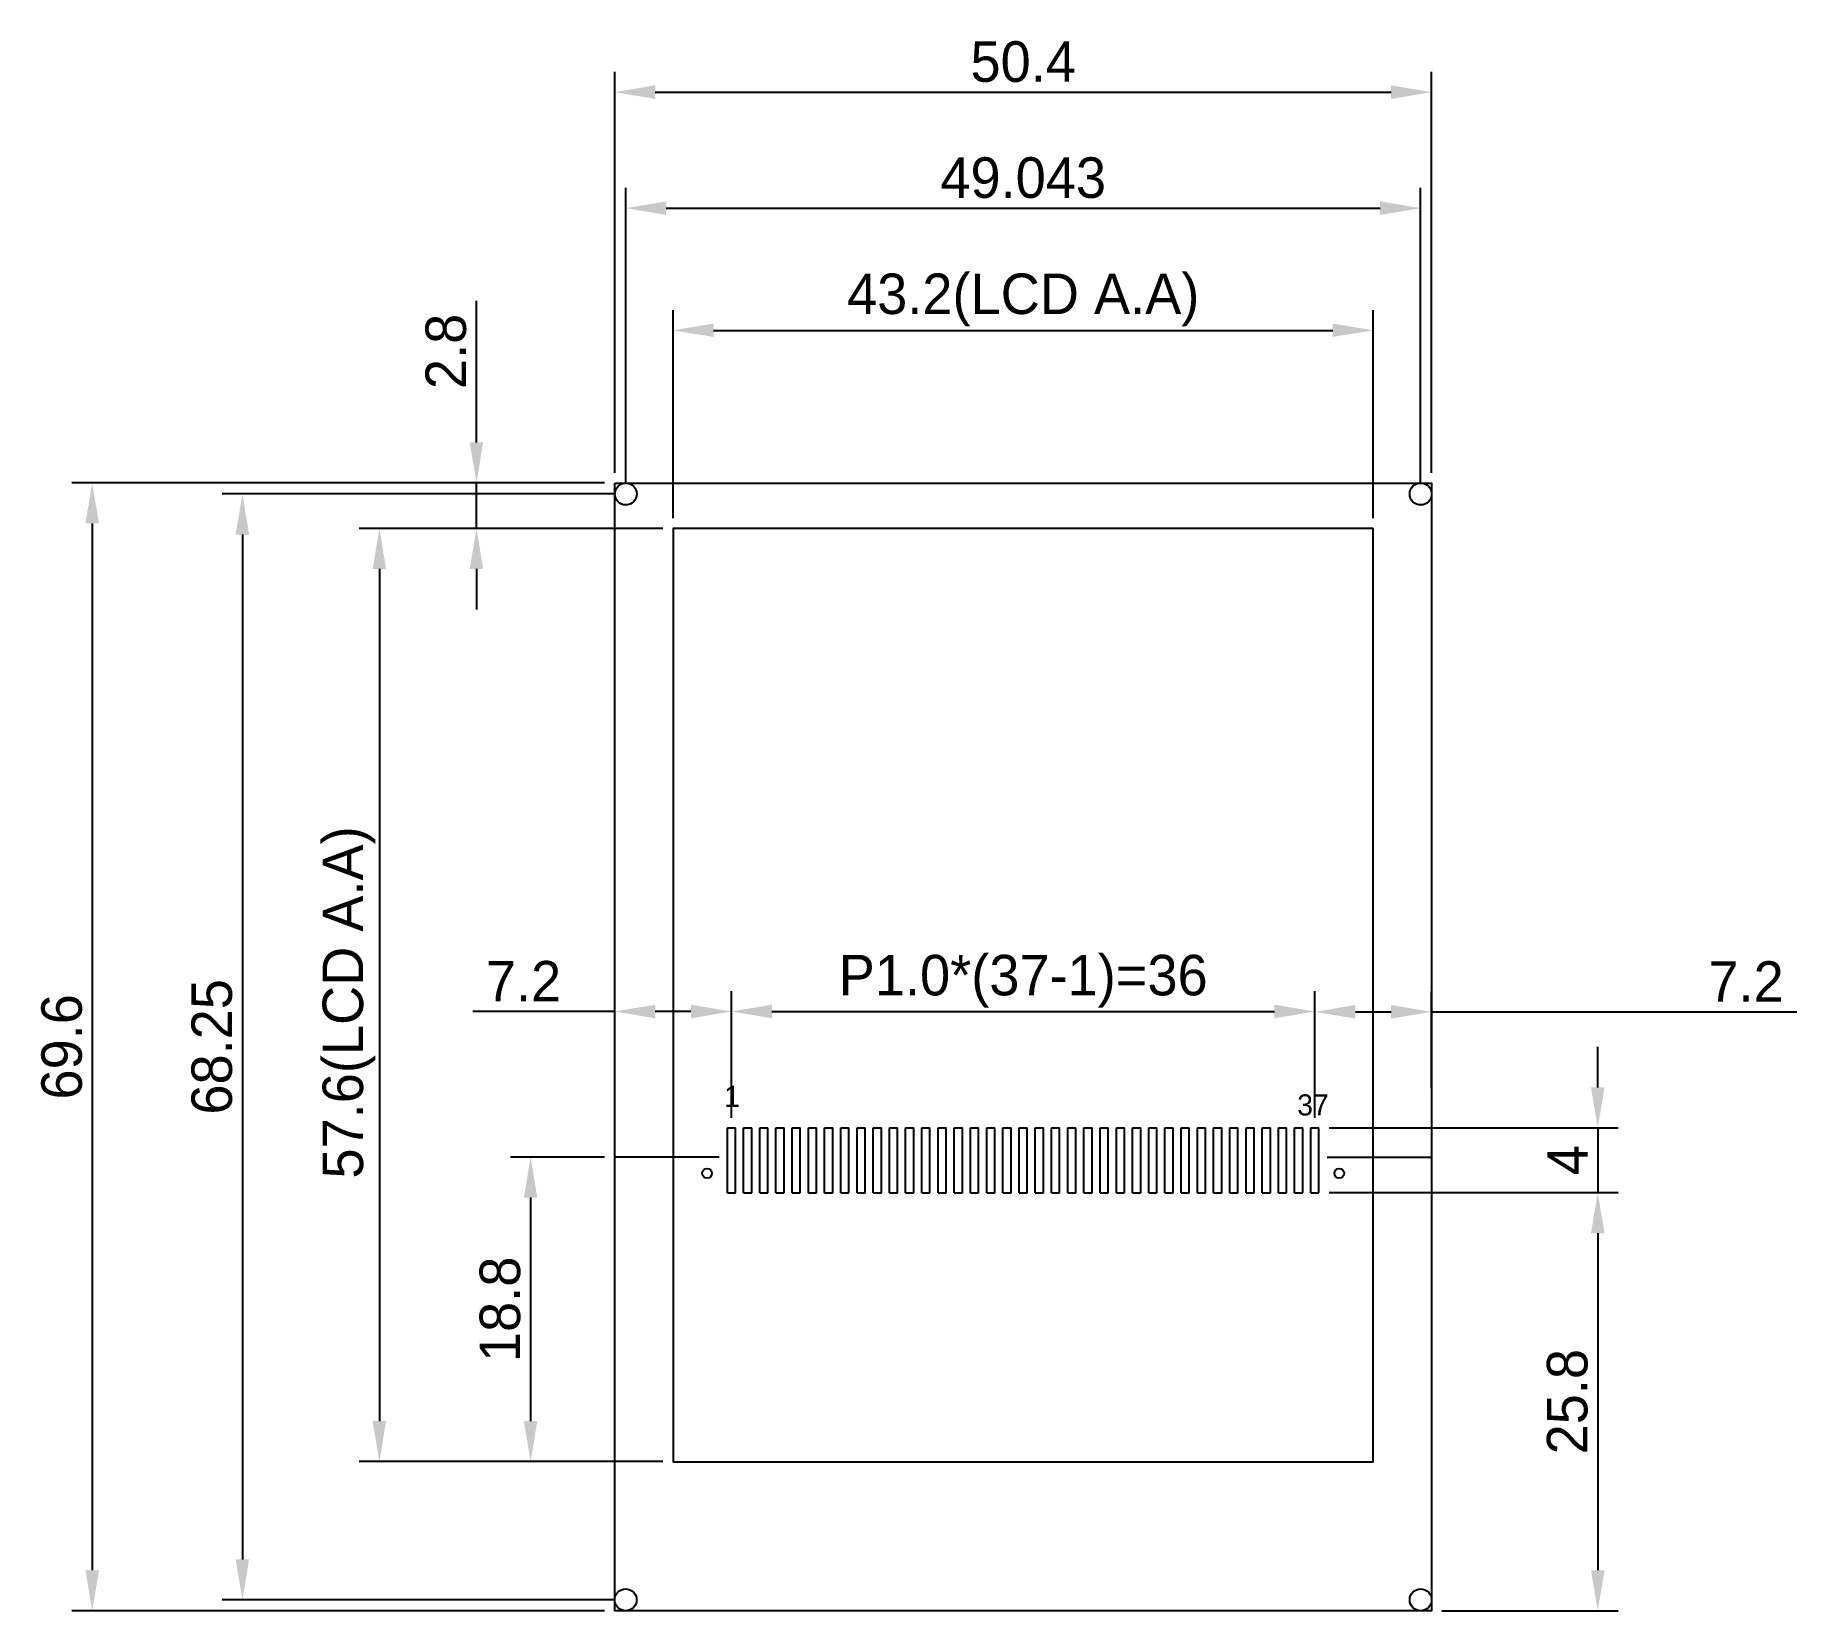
# Model space of a CAD drawing. Header units: millimetres. Extents: x 1889 to 1997, y 211 to 309.
import ezdxf
from ezdxf.enums import TextEntityAlignment as Align

# ---------------------------------------------------------------- set-up
doc = ezdxf.new("R2010")
doc.units = ezdxf.units.MM
doc.layers.add('DIM', color=3, linetype='Continuous', lineweight=13)
doc.layers.add('MECH1', color=1, linetype='Continuous')
doc.dimstyles.new('ISO-25', dxfattribs={"dimtxt": 2.5, "dimasz": 2.5, "dimexe": 1.25, "dimexo": 0.625, "dimtad": 1, "dimdec": 3, "dimdsep": 46, "dimtxsty": 'Standard', "dimcen": 2.5, "dimadec": 0, "dimazin": 0, "dimtfac": 1, "dimtdec": 3, "dimtmove": 0, "dimatfit": 3, "dimfxl": 1, "dimarcsym": 0})

# ---------------------------------------------------------------- blocks, each defined once
blk = doc.blocks.new('*D1')
at = {"layer": 'Defpoints', "color": 0}
for p in [(1971.35, 290.34), (1928.15, 278.12), (1971.35, 278.12)]:
    blk.add_point(p, dxfattribs=at)
at = {"layer": 'DIM', "color": 0, "lineweight": -2}
for p, q in [((1928.15, 278.74), (1928.15, 291.59)), ((1971.35, 278.74), (1971.35, 291.59)), ((1930.65, 290.34), (1968.85, 290.34))]:
    blk.add_line(p, q, dxfattribs=at)
at = {"layer": 'DIM', "color": 0}
for points in [[(1930.65, 290.76), (1930.65, 289.93), (1928.15, 290.34)], [(1968.85, 290.76), (1968.85, 289.93), (1971.35, 290.34)]]:
    blk.add_solid(points, dxfattribs=at)
at = {"layer": 'DIM', "color": 0, "insert": (1949.75, 292.22), "char_height": 2.5, "attachment_point": 5}
blk.add_mtext('43.2(LCD A.A)', dxfattribs=at)
blk = doc.blocks.new('*D2')
at = {"layer": 'Defpoints', "color": 0}
for p in [(1974.27, 297.88), (1925.23, 280.24), (1974.27, 280.24)]:
    blk.add_point(p, dxfattribs=at)
at = {"layer": 'DIM', "color": 0, "lineweight": -2}
for p, q in [((1925.23, 280.87), (1925.23, 299.13)), ((1974.27, 280.87), (1974.27, 299.13)), ((1927.73, 297.88), (1971.77, 297.88))]:
    blk.add_line(p, q, dxfattribs=at)
at = {"layer": 'DIM', "color": 0}
for points in [[(1927.73, 298.3), (1927.73, 297.46), (1925.23, 297.88)], [(1971.77, 298.3), (1971.77, 297.46), (1974.27, 297.88)]]:
    blk.add_solid(points, dxfattribs=at)
at = {"layer": 'DIM', "color": 0, "insert": (1949.75, 299.75), "char_height": 2.5, "attachment_point": 5}
blk.add_mtext('49.043', dxfattribs=at)
blk = doc.blocks.new('*D3')
at = {"layer": 'Defpoints', "color": 0}
for p in [(1925.23, 280.24), (1901.58, 211.99), (1925.22, 211.99)]:
    blk.add_point(p, dxfattribs=at)
at = {"layer": 'DIM', "color": 0, "lineweight": -2}
for p, q in [((1924.61, 280.24), (1900.33, 280.24)), ((1901.58, 277.74), (1901.58, 214.49)), ((1924.6, 211.99), (1900.33, 211.99))]:
    blk.add_line(p, q, dxfattribs=at)
at = {"layer": 'DIM', "color": 0}
for points in [[(1901.16, 277.74), (1901.99, 277.74), (1901.58, 280.24)], [(1901.16, 214.49), (1901.99, 214.49), (1901.58, 211.99)]]:
    blk.add_solid(points, dxfattribs=at)
at = {"layer": 'DIM', "color": 0, "insert": (1899.7, 246.12), "char_height": 2.5, "attachment_point": 5, "rotation": 90}
blk.add_mtext('68.25', dxfattribs=at)
blk = doc.blocks.new('*D4')
at = {"layer": 'Defpoints', "color": 0}
for p in [(1928.15, 278.12), (1910.03, 220.52), (1928.15, 220.52)]:
    blk.add_point(p, dxfattribs=at)
at = {"layer": 'DIM', "color": 0, "lineweight": -2}
for p, q in [((1927.52, 278.12), (1908.78, 278.12)), ((1910.03, 275.62), (1910.03, 223.02)), ((1927.52, 220.52), (1908.78, 220.52))]:
    blk.add_line(p, q, dxfattribs=at)
at = {"layer": 'DIM', "color": 0}
for points in [[(1909.61, 275.62), (1910.44, 275.62), (1910.03, 278.12)], [(1909.61, 223.02), (1910.44, 223.02), (1910.03, 220.52)]]:
    blk.add_solid(points, dxfattribs=at)
at = {"layer": 'DIM', "color": 0, "insert": (1908.15, 248.86), "char_height": 2.5, "attachment_point": 5, "rotation": 90}
blk.add_mtext('57.6(LCD A.A)', dxfattribs=at)
blk = doc.blocks.new('*D5')
at = {"layer": 'Defpoints', "color": 0}
for p in [(1924.55, 280.92), (1892.31, 211.32), (1924.55, 211.32)]:
    blk.add_point(p, dxfattribs=at)
at = {"layer": 'DIM', "color": 0, "lineweight": -2}
for p, q in [((1923.92, 280.92), (1891.06, 280.92)), ((1892.31, 278.42), (1892.31, 213.82)), ((1923.92, 211.32), (1891.06, 211.32))]:
    blk.add_line(p, q, dxfattribs=at)
at = {"layer": 'DIM', "color": 0}
for points in [[(1891.89, 278.42), (1892.73, 278.42), (1892.31, 280.92)], [(1891.89, 213.82), (1892.73, 213.82), (1892.31, 211.32)]]:
    blk.add_solid(points, dxfattribs=at)
at = {"layer": 'DIM', "color": 0, "insert": (1890.44, 246.12), "char_height": 2.5, "attachment_point": 5, "rotation": 90}
blk.add_mtext('69.6', dxfattribs=at)
blk = doc.blocks.new('*D6')
at = {"layer": 'Defpoints', "color": 0}
for p in [(1974.95, 305.04), (1924.55, 280.92), (1974.95, 280.92)]:
    blk.add_point(p, dxfattribs=at)
at = {"layer": 'DIM', "color": 0, "lineweight": -2}
for p, q in [((1924.55, 281.54), (1924.55, 306.29)), ((1974.95, 281.54), (1974.95, 306.29)), ((1927.05, 305.04), (1972.45, 305.04))]:
    blk.add_line(p, q, dxfattribs=at)
at = {"layer": 'DIM', "color": 0}
for points in [[(1927.05, 305.46), (1927.05, 304.62), (1924.55, 305.04)], [(1972.45, 305.46), (1972.45, 304.62), (1974.95, 305.04)]]:
    blk.add_solid(points, dxfattribs=at)
at = {"layer": 'DIM', "color": 0, "insert": (1949.75, 306.91), "char_height": 2.5, "attachment_point": 5}
blk.add_mtext('50.4', dxfattribs=at)
blk = doc.blocks.new('*D7')
at = {"layer": 'Defpoints', "color": 0}
for p in [(1916.02, 280.92), (1924.55, 280.92), (1928.15, 278.12)]:
    blk.add_point(p, dxfattribs=at)
at = {"layer": 'DIM', "color": 0, "lineweight": -2}
for p, q in [((1916.02, 283.42), (1916.02, 292.17)), ((1923.92, 280.92), (1914.77, 280.92)), ((1916.02, 278.12), (1916.02, 280.92)), ((1927.52, 278.12), (1914.77, 278.12)), ((1916.02, 275.62), (1916.02, 273.12))]:
    blk.add_line(p, q, dxfattribs=at)
at = {"layer": 'DIM', "color": 0}
for points in [[(1915.6, 283.42), (1916.43, 283.42), (1916.02, 280.92)], [(1915.6, 275.62), (1916.43, 275.62), (1916.02, 278.12)]]:
    blk.add_solid(points, dxfattribs=at)
at = {"layer": 'DIM', "color": 0, "insert": (1914.14, 289.04), "char_height": 2.5, "attachment_point": 5, "rotation": 90}
blk.add_mtext('2.8', dxfattribs=at)
blk = doc.blocks.new('*D8')
at = {"layer": 'Defpoints', "color": 0}
for p in [(1968, 237.12), (1974.95, 211.32), (1985.2, 211.32)]:
    blk.add_point(p, dxfattribs=at)
at = {"layer": 'DIM', "color": 0, "lineweight": -2}
for p, q in [((1968.62, 237.12), (1986.45, 237.12)), ((1985.2, 234.62), (1985.2, 213.82)), ((1975.57, 211.32), (1986.45, 211.32))]:
    blk.add_line(p, q, dxfattribs=at)
at = {"layer": 'DIM', "color": 0}
for points in [[(1984.78, 234.62), (1985.62, 234.62), (1985.2, 237.12)], [(1984.78, 213.82), (1985.62, 213.82), (1985.2, 211.32)]]:
    blk.add_solid(points, dxfattribs=at)
at = {"layer": 'DIM', "color": 0, "insert": (1983.33, 224.22), "char_height": 2.5, "attachment_point": 5, "rotation": 90}
blk.add_mtext('25.8', dxfattribs=at)
blk = doc.blocks.new('*D9')
at = {"layer": 'Defpoints', "color": 0}
for p in [(1968, 241.12), (1968, 237.12), (1985.2, 237.12)]:
    blk.add_point(p, dxfattribs=at)
at = {"layer": 'DIM', "color": 0, "lineweight": -2}
for p, q in [((1985.2, 243.62), (1985.2, 246.12)), ((1968.62, 241.12), (1986.45, 241.12)), ((1985.2, 241.12), (1985.2, 237.12)), ((1968.62, 237.12), (1986.45, 237.12)), ((1985.2, 234.62), (1985.2, 232.12))]:
    blk.add_line(p, q, dxfattribs=at)
at = {"layer": 'DIM', "color": 0}
for points in [[(1984.78, 243.62), (1985.62, 243.62), (1985.2, 241.12)], [(1984.78, 234.62), (1985.62, 234.62), (1985.2, 237.12)]]:
    blk.add_solid(points, dxfattribs=at)
at = {"layer": 'DIM', "color": 0, "insert": (1983.33, 239.12), "char_height": 2.5, "attachment_point": 5, "rotation": 90}
blk.add_mtext('4', dxfattribs=at)
blk = doc.blocks.new('*D10')
at = {"layer": 'Defpoints', "color": 0}
for p in [(1967.75, 248.3), (1931.75, 241.12), (1967.75, 241.12)]:
    blk.add_point(p, dxfattribs=at)
at = {"layer": 'DIM', "color": 0, "lineweight": -2}
for p, q in [((1931.75, 241.74), (1931.75, 249.55)), ((1967.75, 241.74), (1967.75, 249.55)), ((1934.25, 248.3), (1965.25, 248.3))]:
    blk.add_line(p, q, dxfattribs=at)
at = {"layer": 'DIM', "color": 0}
for points in [[(1934.25, 248.72), (1934.25, 247.88), (1931.75, 248.3)], [(1965.25, 248.72), (1965.25, 247.88), (1967.75, 248.3)]]:
    blk.add_solid(points, dxfattribs=at)
at = {"layer": 'DIM', "color": 0, "insert": (1949.75, 250.17), "char_height": 2.5, "attachment_point": 5}
blk.add_mtext('P1.0*(37-1)=36', dxfattribs=at)
blk = doc.blocks.new('*D11')
at = {"layer": 'Defpoints', "color": 0}
for p in [(1974.95, 248.28), (1974.95, 242.95), (1967.75, 241.12)]:
    blk.add_point(p, dxfattribs=at)
at = {"layer": 'DIM', "color": 0, "lineweight": -2}
for p, q in [((1967.75, 241.74), (1967.75, 249.53)), ((1974.95, 243.57), (1974.95, 249.53)), ((1970.25, 248.28), (1972.45, 248.28)), ((1974.95, 248.28), (1997.48, 248.28))]:
    blk.add_line(p, q, dxfattribs=at)
at = {"layer": 'DIM', "color": 0}
for points in [[(1970.25, 248.7), (1970.25, 247.86), (1967.75, 248.28)], [(1972.45, 248.7), (1972.45, 247.86), (1974.95, 248.28)]]:
    blk.add_solid(points, dxfattribs=at)
at = {"layer": 'DIM', "color": 0, "insert": (1994.35, 250.15), "char_height": 2.5, "attachment_point": 5}
blk.add_mtext('7.2', dxfattribs=at)
blk = doc.blocks.new('*D12')
at = {"layer": 'Defpoints', "color": 0}
for p in [(1924.55, 248.3), (1931.75, 241.12), (1924.55, 239.32)]:
    blk.add_point(p, dxfattribs=at)
at = {"layer": 'DIM', "color": 0, "lineweight": -2}
for p, q in [((1924.55, 239.94), (1924.55, 249.55)), ((1931.75, 241.74), (1931.75, 249.55)), ((1924.55, 248.3), (1915.8, 248.3)), ((1929.25, 248.3), (1927.05, 248.3))]:
    blk.add_line(p, q, dxfattribs=at)
at = {"layer": 'DIM', "color": 0}
for points in [[(1927.05, 248.72), (1927.05, 247.88), (1924.55, 248.3)], [(1929.25, 248.72), (1929.25, 247.88), (1931.75, 248.3)]]:
    blk.add_solid(points, dxfattribs=at)
at = {"layer": 'DIM', "color": 0, "insert": (1918.92, 250.17), "char_height": 2.5, "attachment_point": 5}
blk.add_mtext('7.2', dxfattribs=at)
blk = doc.blocks.new('*D13')
at = {"layer": 'Defpoints', "color": 0}
for p in [(1924.55, 239.32), (1919.36, 220.52), (1927.52, 220.52)]:
    blk.add_point(p, dxfattribs=at)
at = {"layer": 'DIM', "color": 0, "lineweight": -2}
for p, q in [((1923.92, 239.32), (1918.11, 239.32)), ((1919.36, 236.82), (1919.36, 223.02)), ((1926.9, 220.52), (1918.11, 220.52))]:
    blk.add_line(p, q, dxfattribs=at)
at = {"layer": 'DIM', "color": 0}
for points in [[(1918.94, 236.82), (1919.77, 236.82), (1919.36, 239.32)], [(1918.94, 223.02), (1919.77, 223.02), (1919.36, 220.52)]]:
    blk.add_solid(points, dxfattribs=at)
at = {"layer": 'DIM', "color": 0, "insert": (1917.48, 229.92), "char_height": 2.5, "attachment_point": 5, "rotation": 90}
blk.add_mtext('18.8', dxfattribs=at)

msp = doc.modelspace()

# ---------------------------------------------------------------- linework, layer by layer
at = {"layer": 'MECH1'}
for p, q in [((1931.4982, 237.1152), (1931.4982, 241.1152)), ((1931.4982, 241.1152), (1931.9982, 241.1152)), ((1931.9982, 237.1152), (1931.9982, 241.1152)), ((1932.4982, 237.1152), (1932.4982, 241.1152)), ((1932.4982, 241.1152), (1932.9982, 241.1152)), ((1932.9982, 237.1152), (1932.9982, 241.1152)), ((1933.4982, 237.1152), (1933.4982, 241.1152)), ((1933.4982, 241.1152), (1933.9982, 241.1152)), ((1933.9982, 237.1152), (1933.9982, 241.1152)), ((1934.4982, 237.1152), (1934.4982, 241.1152)), ((1934.4982, 241.1152), (1934.9982, 241.1152)), ((1934.9982, 237.1152), (1934.9982, 241.1152)), ((1935.4982, 237.1152), (1935.4982, 241.1152)), ((1935.4982, 241.1152), (1935.9982, 241.1152)), ((1935.9982, 237.1152), (1935.9982, 241.1152)), ((1936.4982, 237.1152), (1936.4982, 241.1152)), ((1936.4982, 241.1152), (1936.9982, 241.1152)), ((1936.9982, 237.1152), (1936.9982, 241.1152)), ((1937.4982, 237.1152), (1937.4982, 241.1152)), ((1937.4982, 241.1152), (1937.9982, 241.1152)), ((1937.9982, 237.1152), (1937.9982, 241.1152)), ((1938.4982, 237.1152), (1938.4982, 241.1152)), ((1938.4982, 241.1152), (1938.9982, 241.1152)), ((1938.9982, 237.1152), (1938.9982, 241.1152)), ((1939.4982, 237.1152), (1939.4982, 241.1152)), ((1939.4982, 241.1152), (1939.9982, 241.1152)), ((1939.9982, 237.1152), (1939.9982, 241.1152)), ((1940.4982, 237.1152), (1940.4982, 241.1152)), ((1940.4982, 241.1152), (1940.9982, 241.1152)), ((1940.9982, 237.1152), (1940.9982, 241.1152)), ((1941.4982, 237.1152), (1941.4982, 241.1152)), ((1941.4982, 241.1152), (1941.9982, 241.1152)), ((1941.9982, 237.1152), (1941.9982, 241.1152)), ((1942.4982, 237.1152), (1942.4982, 241.1152)), ((1942.4982, 241.1152), (1942.9982, 241.1152)), ((1942.9982, 237.1152), (1942.9982, 241.1152)), ((1943.4982, 237.1152), (1943.4982, 241.1152)), ((1943.4982, 241.1152), (1943.9982, 241.1152)), ((1943.9982, 237.1152), (1943.9982, 241.1152)), ((1944.4982, 237.1152), (1944.4982, 241.1152)), ((1944.4982, 241.1152), (1944.9982, 241.1152)), ((1944.9982, 237.1152), (1944.9982, 241.1152)), ((1945.4982, 237.1152), (1945.4982, 241.1152)), ((1945.4982, 241.1152), (1945.9982, 241.1152)), ((1945.9982, 237.1152), (1945.9982, 241.1152)), ((1946.4982, 237.1152), (1946.4982, 241.1152)), ((1946.4982, 241.1152), (1946.9982, 241.1152)), ((1946.9982, 237.1152), (1946.9982, 241.1152)), ((1947.4982, 237.1152), (1947.4982, 241.1152)), ((1947.4982, 241.1152), (1947.9982, 241.1152)), ((1947.9982, 237.1152), (1947.9982, 241.1152)), ((1948.4982, 237.1152), (1948.4982, 241.1152)), ((1948.4982, 241.1152), (1948.9982, 241.1152)), ((1948.9982, 237.1152), (1948.9982, 241.1152)), ((1949.4982, 237.1152), (1949.4982, 241.1152)), ((1949.4982, 241.1152), (1949.9982, 241.1152)), ((1949.9982, 237.1152), (1949.9982, 241.1152)), ((1950.4982, 237.1152), (1950.4982, 241.1152)), ((1950.4982, 241.1152), (1950.9982, 241.1152)), ((1950.9982, 237.1152), (1950.9982, 241.1152)), ((1951.4982, 237.1152), (1951.4982, 241.1152)), ((1951.4982, 241.1152), (1951.9982, 241.1152)), ((1951.9982, 237.1152), (1951.9982, 241.1152)), ((1952.4982, 237.1152), (1952.4982, 241.1152)), ((1952.4982, 241.1152), (1952.9982, 241.1152)), ((1952.9982, 237.1152), (1952.9982, 241.1152)), ((1953.4982, 237.1152), (1953.4982, 241.1152)), ((1953.4982, 241.1152), (1953.9982, 241.1152)), ((1953.9982, 237.1152), (1953.9982, 241.1152)), ((1954.4982, 237.1152), (1954.4982, 241.1152)), ((1954.4982, 241.1152), (1954.9982, 241.1152)), ((1954.9982, 237.1152), (1954.9982, 241.1152)), ((1955.4982, 237.1152), (1955.4982, 241.1152)), ((1955.4982, 241.1152), (1955.9982, 241.1152)), ((1955.9982, 237.1152), (1955.9982, 241.1152)), ((1956.4982, 237.1152), (1956.4982, 241.1152)), ((1956.4982, 241.1152), (1956.9982, 241.1152)), ((1956.9982, 237.1152), (1956.9982, 241.1152)), ((1957.4982, 237.1152), (1957.4982, 241.1152)), ((1957.4982, 241.1152), (1957.9982, 241.1152)), ((1957.9982, 237.1152), (1957.9982, 241.1152)), ((1958.4982, 237.1152), (1958.4982, 241.1152)), ((1958.4982, 241.1152), (1958.9982, 241.1152)), ((1958.9982, 237.1152), (1958.9982, 241.1152)), ((1959.4982, 237.1152), (1959.4982, 241.1152)), ((1959.4982, 241.1152), (1959.9982, 241.1152)), ((1959.9982, 237.1152), (1959.9982, 241.1152)), ((1960.4982, 237.1152), (1960.4982, 241.1152)), ((1960.4982, 241.1152), (1960.9982, 241.1152)), ((1960.9982, 237.1152), (1960.9982, 241.1152)), ((1961.4982, 237.1152), (1961.4982, 241.1152)), ((1961.4982, 241.1152), (1961.9982, 241.1152)), ((1961.9982, 237.1152), (1961.9982, 241.1152)), ((1962.4982, 237.1152), (1962.4982, 241.1152)), ((1962.4982, 241.1152), (1962.9982, 241.1152)), ((1962.9982, 237.1152), (1962.9982, 241.1152)), ((1963.4982, 237.1152), (1963.4982, 241.1152)), ((1963.4982, 241.1152), (1963.9982, 241.1152)), ((1963.9982, 237.1152), (1963.9982, 241.1152)), ((1964.4982, 237.1152), (1964.4982, 241.1152)), ((1964.4982, 241.1152), (1964.9982, 241.1152)), ((1964.9982, 237.1152), (1964.9982, 241.1152)), ((1965.4982, 237.1152), (1965.4982, 241.1152)), ((1965.4982, 241.1152), (1965.9982, 241.1152)), ((1965.9982, 237.1152), (1965.9982, 241.1152)), ((1966.4982, 237.1152), (1966.4982, 241.1152)), ((1966.4982, 241.1152), (1966.9982, 241.1152)), ((1966.9982, 237.1152), (1966.9982, 241.1152)), ((1967.4982, 237.1152), (1967.4982, 241.1152)), ((1967.4982, 241.1152), (1967.9982, 241.1152)), ((1967.9982, 237.1152), (1967.9982, 241.1152)), ((1930.9982, 239.3152), (1924.5482, 239.3152)), ((1968.4982, 239.3152), (1974.9482, 239.3152)), ((1931.4982, 237.1152), (1931.9982, 237.1152)), ((1932.4982, 237.1152), (1932.9982, 237.1152)), ((1933.4982, 237.1152), (1933.9982, 237.1152)), ((1934.4982, 237.1152), (1934.9982, 237.1152)), ((1935.4982, 237.1152), (1935.9982, 237.1152)), ((1936.4982, 237.1152), (1936.9982, 237.1152)), ((1937.4982, 237.1152), (1937.9982, 237.1152)), ((1938.4982, 237.1152), (1938.9982, 237.1152)), ((1939.4982, 237.1152), (1939.9982, 237.1152)), ((1940.4982, 237.1152), (1940.9982, 237.1152)), ((1941.4982, 237.1152), (1941.9982, 237.1152)), ((1942.4982, 237.1152), (1942.9982, 237.1152)), ((1943.4982, 237.1152), (1943.9982, 237.1152)), ((1944.4982, 237.1152), (1944.9982, 237.1152)), ((1945.4982, 237.1152), (1945.9982, 237.1152)), ((1946.4982, 237.1152), (1946.9982, 237.1152)), ((1947.4982, 237.1152), (1947.9982, 237.1152)), ((1948.4982, 237.1152), (1948.9982, 237.1152)), ((1949.4982, 237.1152), (1949.9982, 237.1152)), ((1950.4982, 237.1152), (1950.9982, 237.1152)), ((1951.4982, 237.1152), (1951.9982, 237.1152)), ((1952.4982, 237.1152), (1952.9982, 237.1152)), ((1953.4982, 237.1152), (1953.9982, 237.1152)), ((1954.4982, 237.1152), (1954.9982, 237.1152)), ((1955.4982, 237.1152), (1955.9982, 237.1152)), ((1956.4982, 237.1152), (1956.9982, 237.1152)), ((1957.4982, 237.1152), (1957.9982, 237.1152)), ((1958.4982, 237.1152), (1958.9982, 237.1152)), ((1959.4982, 237.1152), (1959.9982, 237.1152)), ((1960.4982, 237.1152), (1960.9982, 237.1152)), ((1961.4982, 237.1152), (1961.9982, 237.1152)), ((1962.4982, 237.1152), (1962.9982, 237.1152)), ((1963.4982, 237.1152), (1963.9982, 237.1152)), ((1964.4982, 237.1152), (1964.9982, 237.1152)), ((1965.4982, 237.1152), (1965.9982, 237.1152)), ((1966.4982, 237.1152), (1966.9982, 237.1152)), ((1967.4982, 237.1152), (1967.9982, 237.1152))]:
    msp.add_line(p, q, dxfattribs=at)
for points in [[(1924.5482, 280.9152), (1974.9482, 280.9152), (1974.9482, 211.3152), (1924.5482, 211.3152)], [(1971.3482, 278.1152), (1928.1482, 278.1152), (1928.1482, 220.5152), (1971.3482, 220.5152)]]:
    msp.add_lwpolyline(points, close=True, dxfattribs=at)
for centre, radius in [((1925.2305, 280.2402), 0.675), ((1974.2732, 280.2402), 0.675), ((1930.2482, 238.3152), 0.3), ((1969.2482, 238.3152), 0.3), ((1925.2232, 211.9902), 0.675), ((1974.2732, 211.9902), 0.675)]:
    msp.add_circle(centre, radius, dxfattribs=at)

# ---------------------------------------------------------------- texts
for s, height, p in [('1', 1.3039, (1931.7901, 243.0656)), ('37', 1.30386, (1967.6273, 242.536))]:
    msp.add_text(s, height=height, dxfattribs=at).set_placement(p, align=Align.MIDDLE)

# ---------------------------------------------------------------- dimensions: what is measured, and where the dimension line sits
at = {"layer": 'DIM'}
for base, p1, p2, picture, middle in [((1974.9482, 305.0386), (1924.5482, 280.9152), (1974.9482, 280.9152), '*D6', (1949.7482, 306.9136)), ((1974.2732, 297.8786), (1925.2305, 280.2402), (1974.2732, 280.2402), '*D2', (1949.7519, 299.7536))]:
    dim = msp.add_linear_dim(base=base, p1=p1, p2=p2, dimstyle='ISO-25', dxfattribs=at)
    dim.commit()
    dim.dimension.update_dxf_attribs({"geometry": picture, "text_midpoint": middle})
for base, p1, p2, text, picture, middle in [((1971.3482, 290.3418), (1928.1482, 278.1152), (1971.3482, 278.1152), '<>(LCD A.A)', '*D1', (1949.7482, 292.2168)), ((1967.7482, 248.2994), (1931.7482, 241.1152), (1967.7482, 241.1152), 'P1.0*(37-1)=<>', '*D10', (1949.7482, 250.1744))]:
    dim = msp.add_linear_dim(base=base, p1=p1, p2=p2, text=text, dimstyle='ISO-25', dxfattribs=at)
    dim.commit()
    dim.dimension.update_dxf_attribs({"geometry": picture, "text_midpoint": middle})
for base, p1, p2, picture, middle in [((1916.016, 280.9152), (1928.1482, 278.1152), (1924.5482, 280.9152), '*D7', (1914.141, 289.0402)), ((1985.201, 237.1152), (1967.9982, 241.1152), (1967.9982, 237.1152), '*D9', (1983.326, 239.1152)), ((1919.3574, 220.5152), (1924.5482, 239.3152), (1927.5232, 220.5152), '*D13', (1917.4824, 229.9152)), ((1985.201, 211.3152), (1967.9982, 237.1152), (1974.9482, 211.3152), '*D8', (1983.326, 224.2152))]:
    dim = msp.add_linear_dim(base=base, p1=p1, p2=p2, angle=90, dimstyle='ISO-25', dxfattribs=at)
    dim.commit()
    dim.dimension.update_dxf_attribs({"geometry": picture, "text_midpoint": middle})
for base, p1, p2, picture, middle in [((1892.3103, 211.3152), (1924.5482, 280.9152), (1924.5482, 211.3152), '*D5', (1892.3103, 246.1152)), ((1901.5766, 211.9902), (1925.2305, 280.2402), (1925.2232, 211.9902), '*D3', (1901.5766, 246.1152))]:
    dim = msp.add_linear_dim(base=base, p1=p1, p2=p2, angle=90, dimstyle='ISO-25', dxfattribs=at)
    dim.commit()
    dim.dimension.update_dxf_attribs({"geometry": picture, "text_midpoint": middle, "dimtype": 160})
dim = msp.add_linear_dim(base=(1910.0252, 220.5152), p1=(1928.1482, 278.1152), p2=(1928.1482, 220.5152), angle=90, text='<>(LCD A.A)', dimstyle='ISO-25', dxfattribs=at)
dim.commit()
dim.dimension.update_dxf_attribs({"geometry": '*D4', "text_midpoint": (1910.0252, 248.857), "dimtype": 160})
for base, p1, p2, picture, middle in [((1924.5482, 248.2994), (1931.7482, 241.1152), (1924.5482, 239.3152), '*D12', (1918.9232, 248.2994)), ((1974.9482, 248.2784), (1967.7482, 241.1152), (1974.9482, 242.9462), '*D11', (1994.3528, 248.2784))]:
    dim = msp.add_linear_dim(base=base, p1=p1, p2=p2, dimstyle='ISO-25', dxfattribs=at)
    dim.commit()
    dim.dimension.update_dxf_attribs({"geometry": picture, "text_midpoint": middle, "dimtype": 160})

doc.saveas('drawing.dxf')
